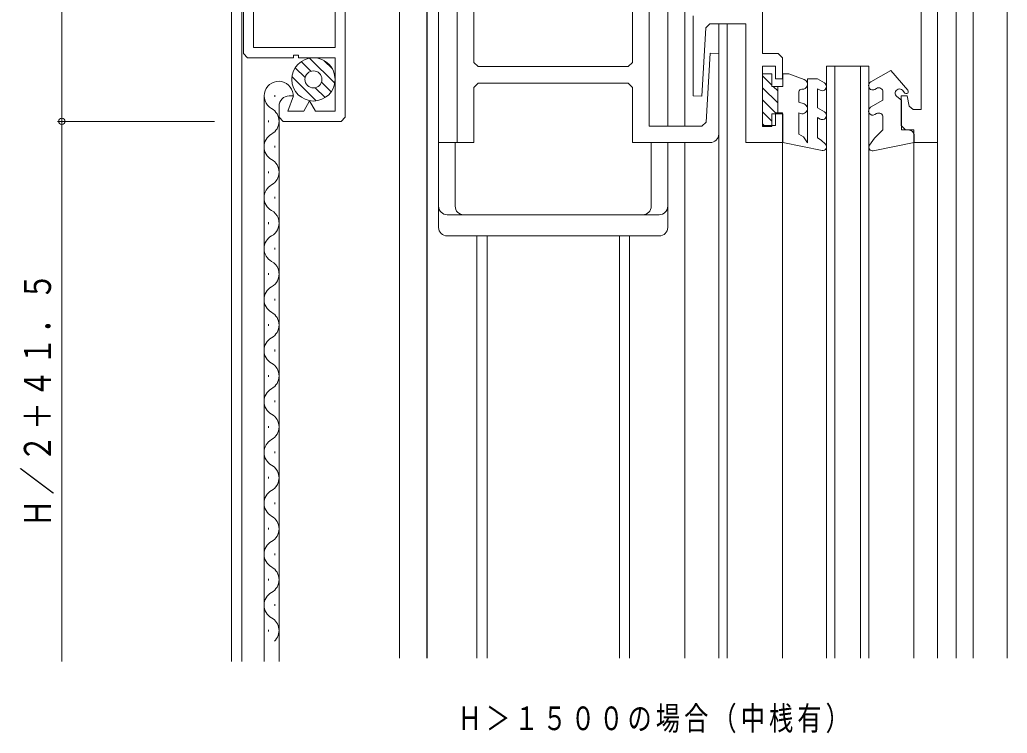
# Model space of a CAD drawing. Units: millimetres on the paper. Extents: x -397 to 397, y -282 to 282.
# Drawn here: x -187.3 to -70.9, y -71.8 to 12.2 of the extents above; entities that cross this region are included whole.
import ezdxf

# ---------------------------------------------------------------- set-up
doc = ezdxf.new("R2010")
doc.units = ezdxf.units.MM
doc.layers.add('0-2_USER1', color=7, linetype='Continuous')
for name, color, linetype, lineweight in [('0-3_YKK_11', 7, 'Continuous', 18), ('0-4_YKK_12', 2, 'Continuous', 18), ('0-6_YKK_13', 4, 'Continuous', 18), ('0-7_YKK_D', 6, 'Continuous', 18)]:
    doc.layers.add(name, color=color, linetype=linetype, lineweight=lineweight)
doc.styles.add('ＭＳ ゴシック', font='')
doc.styles.get('ＭＳ ゴシック').set_extended_font_data('MS Gothic')

msp = doc.modelspace()

# ---------------------------------------------------------------- linework, layer by layer
at = {"layer": '0-3_YKK_11'}
for p, q in [((-135.702, 37.775), (-135.702, -2.225)), ((-79.102, -2.225), (-79.102, 37.775)), ((-113.102, -0.275), (-113.102, 35.89)), ((-148.903, 34.78), (-148.903, 0.78)), ((-160.903, 8.28), (-160.903, 27.28)), ((-159.703, 26.58), (-159.703, 8.98)), ((-81.052, 22.325), (-81.052, 1.675)), ((-133.752, 7.225), (-133.752, 19.325)), ((-115.052, 19.325), (-115.052, 7.225)), ((-150.103, 8.98), (-150.103, 14.547)), ((-99.752, 8.275), (-99.752, 14.975)), ((-107.902, 12.725), (-107.902, 3.275)), ((-106.43, 11.304), (-105.93, 11.775)), ((-105.93, 11.775), (-101.702, 11.775)), ((-101.702, 11.775), (-101.702, -2.225)), ((-106.902, 3.251), (-106.43, 11.304)), ((-160.403, 7.78), (-160.903, 8.28)), ((-159.703, 8.98), (-150.103, 8.98)), ((-105.901, 8.299), (-106.374, 0.196)), ((-104.902, 8.275), (-105.901, 8.299)), ((-104.902, -1.225), (-104.902, 8.275)), ((-97.902, 8.275), (-99.752, 8.275)), ((-97.402, 7.775), (-97.902, 8.275)), ((-155.003, 7.78), (-160.403, 7.78)), ((-155.003, 8.08), (-155.003, 7.78)), ((-154.403, 8.08), (-155.003, 8.08)), ((-154.403, 7.78), (-154.403, 8.08)), ((-150.103, 7.78), (-154.403, 7.78)), ((-150.103, 1.48), (-150.103, 7.78)), ((-133.252, 6.725), (-133.752, 7.225)), ((-115.052, 7.225), (-115.552, 6.725)), ((-97.402, 5.275), (-97.402, 7.775)), ((-115.552, 6.725), (-133.252, 6.725)), ((-99.752, 6.775), (-98.202, 6.775)), ((-99.752, -0.225), (-99.752, 6.775)), ((-98.202, 6.775), (-98.202, 5.275)), ((-133.752, 4.275), (-133.252, 4.775)), ((-133.252, 4.775), (-115.552, 4.775)), ((-115.552, 4.775), (-115.052, 4.275)), ((-98.202, 5.275), (-97.402, 5.275)), ((-133.752, -2.225), (-133.752, 4.275)), ((-115.052, 4.275), (-115.052, -2.225)), ((-155.018, 3.28), (-155.673, 1.48)), ((-155.503, 3.28), (-155.018, 3.28)), ((-153.796, 1.48), (-153.103, 2.68)), ((-153.103, 2.68), (-152.411, 1.48)), ((-107.902, 3.275), (-106.902, 3.251)), ((-83.402, 3.275), (-83.402, -0.225)), ((-82.702, 3.275), (-83.402, 3.275)), ((-82.478, 2.083), (-82.702, 3.275)), ((-156.703, 0.78), (-156.703, 2.08)), ((-155.673, 1.48), (-153.796, 1.48)), ((-152.411, 1.48), (-150.103, 1.48)), ((-98.202, 1.275), (-98.202, -0.225)), ((-97.402, 1.275), (-98.202, 1.275)), ((-97.402, -2.225), (-97.402, 1.275)), ((-81.987, 1.675), (-82.478, 2.083)), ((-81.052, 1.675), (-81.987, 1.675)), ((-156.203, 0.28), (-156.703, 0.78)), ((-149.403, 0.28), (-156.203, 0.28)), ((-148.903, 0.78), (-149.403, 0.28)), ((-106.374, 0.196), (-106.874, -0.275)), ((-106.874, -0.275), (-113.102, -0.275)), ((-98.202, -0.225), (-99.752, -0.225)), ((-83.402, -0.225), (-82.902, -0.725)), ((-82.902, -0.725), (-81.902, -0.725)), ((-81.902, -0.725), (-81.902, -2.225)), ((-135.702, -2.225), (-133.752, -2.225)), ((-115.052, -2.225), (-105.902, -2.225)), ((-101.702, -2.225), (-97.402, -2.225)), ((-81.902, -2.225), (-79.102, -2.225))]:
    msp.add_line(p, q, dxfattribs=at)
for centre, radius, start, end in [((-155.503, 2.08), 1.2, 90, 180), ((-105.902, -1.225), 1, 270, 0)]:
    msp.add_arc(centre, radius, start, end, dxfattribs=at)
at = {"layer": '0-4_YKK_12'}
for p, q in [((-142.504, -62.974), (-142.504, 94.018)), ((-139.302, -62.974), (-139.302, 94.018)), ((-139.252, -62.974), (-139.252, 94.018)), ((-137.902, -4.245), (-137.902, 94.018)), ((-74.902, -62.974), (-74.902, 94.018)), ((-70.902, -62.974), (-70.902, 94.018)), ((-162.304, 47.609), (-162.304, -63.359)), ((-161.104, 47.609), (-161.104, -63.359)), ((-76.902, 37.775), (-76.902, -62.974)), ((-110.902, 34.973), (-110.902, -0.275)), ((-108.902, -0.275), (-108.902, 33.623)), ((-139.252, -62.974), (-139.252, 20.255)), ((-104.902, -62.974), (-104.902, 11.775)), ((-103.902, -62.974), (-103.902, 11.775)), ((-92.202, 6.775), (-87.202, 6.775)), ((-92.202, 6.775), (-92.202, -62.974)), ((-91.202, 6.775), (-91.202, -62.974)), ((-88.202, 6.775), (-88.202, -62.974)), ((-87.202, 6.775), (-87.202, -62.974)), ((-158.464, 3.266), (-158.464, -63.359)), ((-157.204, 3.184), (-157.204, 3.384)), ((-156.704, 2.331), (-156.704, -63.359)), ((-157.964, 0.184), (-157.964, 0.384)), ((-108.902, -62.974), (-108.902, -2.225)), ((-97.402, -62.974), (-97.402, -2.225)), ((-81.902, -62.974), (-81.902, -2.225)), ((-79.102, -62.974), (-79.102, -2.225)), ((-157.204, -2.816), (-157.204, -2.616)), ((-157.964, -5.816), (-157.964, -5.616)), ((-157.204, -8.816), (-157.204, -8.616)), ((-157.964, -11.816), (-157.964, -11.616)), ((-133.402, -62.974), (-133.402, -13.225)), ((-132.202, -62.974), (-132.202, -13.225)), ((-116.602, -62.974), (-116.602, -13.225)), ((-115.402, -62.974), (-115.402, -13.225)), ((-157.204, -14.816), (-157.204, -14.616)), ((-157.964, -17.816), (-157.964, -17.616)), ((-157.204, -20.816), (-157.204, -20.616)), ((-157.964, -23.816), (-157.964, -23.616)), ((-157.204, -26.816), (-157.204, -26.616)), ((-157.964, -29.816), (-157.964, -29.616)), ((-157.204, -32.816), (-157.204, -32.616)), ((-157.964, -35.816), (-157.964, -35.616)), ((-157.204, -38.816), (-157.204, -38.616)), ((-157.204, -38.816), (-157.204, -38.616)), ((-157.964, -41.816), (-157.964, -41.616)), ((-157.964, -41.816), (-157.964, -41.616)), ((-157.204, -44.816), (-157.204, -44.616)), ((-157.964, -47.816), (-157.964, -47.616)), ((-157.204, -50.816), (-157.204, -50.616)), ((-157.964, -53.816), (-157.964, -53.616)), ((-157.204, -56.816), (-157.204, -56.616)), ((-157.964, -59.816), (-157.964, -59.616))]:
    msp.add_line(p, q, dxfattribs=at)
for centre, start, end in [((-156.745, 3.284), 356.61443, 240.80063), ((-158.422, 0.284), 299.19064, 60.80936), ((-156.745, -2.716), 119.19937, 240.80063), ((-158.422, -5.716), 299.19064, 60.80936), ((-156.745, -8.716), 119.19937, 240.80063), ((-158.422, -11.716), 341.01219, 60.80936), ((-158.422, -11.716), 299.19064, 7.11393), ((-156.745, -14.716), 119.19937, 240.80063), ((-158.422, -17.716), 341.01219, 60.80936), ((-158.422, -17.716), 299.19064, 7.11393), ((-156.745, -20.716), 119.19937, 240.80063), ((-158.422, -23.716), 299.19064, 60.80936), ((-156.745, -26.716), 119.19937, 240.80063), ((-158.422, -29.716), 299.19064, 60.80936), ((-156.745, -32.716), 119.19937, 240.80063), ((-158.422, -35.716), 299.19064, 60.80936), ((-156.745, -38.716), 119.19937, 240.80063), ((-156.745, -38.716), 119.19937, 240.80063), ((-158.422, -41.716), 312.93344, 60.80936), ((-158.422, -41.716), 299.19064, 60.80936), ((-156.745, -44.716), 119.19937, 240.80063), ((-158.422, -47.716), 299.19064, 60.80936), ((-156.745, -50.716), 119.19937, 240.80063), ((-158.422, -53.716), 299.19064, 60.80936), ((-156.745, -56.716), 119.19937, 240.80063), ((-158.422, -59.716), 312.93344, 60.80936)]:
    msp.add_arc(centre, 1.718, start, end, dxfattribs=at)
at = {"layer": '0-6_YKK_13'}
for p, q in [((-152.965, 6.177), (-154.108, 7.32)), ((-150.144, 4.769), (-153.111, 7.736)), ((-150.419, 6.46), (-151.419, 7.46)), ((-153.632, 5.429), (-154.802, 6.599)), ((-99.752, -0.325), (-99.752, 5.875)), ((-99.752, 5.875), (-98.652, 5.875)), ((-98.652, 4.375), (-98.652, 5.875)), ((-94.837, 5.218), (-96.642, 5.875)), ((-84.638, 6.275), (-86.988, 4.918)), ((-82.625, 3.963), (-84.638, 6.275)), ((-152.317, 2.7), (-155.181, 5.563)), ((-150.559, 3.771), (-151.702, 4.914)), ((-99.752, 5.661), (-98.652, 4.561)), ((-94.442, 5.275), (-93.242, 5.275)), ((-94.442, -2.234), (-94.442, 5.275)), ((-92.452, 4.819), (-93.242, 5.275)), ((-151.281, 3.078), (-152.451, 4.248)), ((-99.752, 4.247), (-97.952, 2.447)), ((-98.652, 4.375), (-97.352, 4.375)), ((-98.466, 4.375), (-97.952, 3.861)), ((-97.952, 1.175), (-97.952, 4.375)), ((-93.242, 1.875), (-93.242, 4.12)), ((-92.952, 3.953), (-93.242, 4.12)), ((-86.496, 4.048), (-86.302, 4.16)), ((-85.552, 2.775), (-85.552, 3.726)), ((-83.258, 3.949), (-82.979, 3.609)), ((-99.752, 2.833), (-98.095, 1.175)), ((-86.996, 1.942), (-85.552, 2.775)), ((-83.352, 2.775), (-83.912, 3.195)), ((-83.352, 2.775), (-83.352, -0.725)), ((-99.752, 1.418), (-98.652, 0.318)), ((-98.652, -0.325), (-98.652, 1.175)), ((-98.652, 1.175), (-97.352, 1.175)), ((-97.352, -2.225), (-97.352, 1.175)), ((-95.247, 1.212), (-95.442, 1.282)), ((-95.442, -1.225), (-95.442, 1.282)), ((-92.452, 1.419), (-93.242, 1.875)), ((-86.496, 1.076), (-86.302, 1.188)), ((-99.752, 0.004), (-99.423, -0.325)), ((-93.242, 0.721), (-92.952, 0.553)), ((-93.242, -1.68), (-93.242, 0.721)), ((-85.552, -0.725), (-85.552, 0.755)), ((-98.652, -0.325), (-99.752, -0.325)), ((-86.53, -1.694), (-85.552, -0.725)), ((-83.353, -0.725), (-82.553, -0.725)), ((-137.902, -12.225), (-137.902, -2.225)), ((-137.902, -2.225), (-134.052, -2.225)), ((-135.952, -9.725), (-135.952, -2.225)), ((-112.852, -9.725), (-112.852, -2.225)), ((-97.352, -2.225), (-92.713, -3.138)), ((-93.242, -1.68), (-92.818, -1.925)), ((-92.818, -1.925), (-92.327, -2.415)), ((-87.124, -2.532), (-86.53, -1.694)), ((-81.852, -2.225), (-86.7, -3.188)), ((-81.852, -1.425), (-81.852, -2.225)), ((-111.902, -10.725), (-136.902, -10.725)), ((-111.902, -13.225), (-136.902, -13.225))]:
    msp.add_line(p, q, dxfattribs=at)
for points in [[(-97.352, 4.375), (-97.352, 5.875), (-96.642, 5.875)], [(-94.837, 2.339), (-95.442, 2.559), (-95.442, 3.76)], [(-114.752, -2.225), (-110.902, -2.225), (-110.902, -12.225)], [(-94.442, -2.234), (-94.902, -1.536), (-95.442, -1.225)]]:
    msp.add_lwpolyline(points, dxfattribs=at)
for radius in [2.55, 1]:
    msp.add_circle((-152.653, 5.227), radius, dxfattribs=at)
for centre, radius, start, end in [((-95.042, 4.654), 0.6, 263.61829, 69.99797), ((-92.702, 4.386), 0.5, 239.98981, 60.00683), ((-86.746, 4.481), 0.5, 119.02557, 300.0117), ((-95.142, 3.76), 0.3, 83.62636, 180), ((-86.052, 3.727), 0.5, 359.97202, 120.01891), ((-83.612, 3.595), 0.5, 45, 233.1357), ((-82.802, 3.786), 0.25, 224.96046, 45), ((-95.042, 1.775), 0.6, 249.9966, 70.0032), ((-92.702, 0.986), 0.5, 240.0038, 60.00683), ((-86.746, 1.509), 0.5, 120.00716, 299.99166), ((-86.052, 0.755), 0.5, 359.97204, 119.99843), ((-82.553, -1.425), 0.7, 359.98003, 90), ((-92.63, -2.718), 0.428, 258.86224, 44.99856), ((-86.782, -2.775), 0.42, 144.66347, 281.2357), ((-136.902, -9.725), 1, 180, 270), ((-134.952, -9.725), 1, 180, 270), ((-113.852, -9.725), 1, 270, 0), ((-111.902, -9.725), 1, 270, 0), ((-136.902, -12.225), 1, 180, 270), ((-111.902, -12.225), 1, 270, 0)]:
    msp.add_arc(centre, radius, start, end, dxfattribs=at)
at = {"layer": '0-7_YKK_D'}
for p, q in [((-182.304, 35.28), (-182.304, 0.28)), ((-164.304, 0.28), (-182.804, 0.28)), ((-164.304, 0.28), (-182.804, 0.28)), ((-182.304, 0.28), (-182.304, -63.359))]:
    msp.add_line(p, q, dxfattribs=at)
for start, end in [(0, 180), (0, 180), (180, 0), (180, 0)]:
    msp.add_arc((-182.304, 0.28), 0.375, start, end, dxfattribs=at)

# ---------------------------------------------------------------- texts
at = {"layer": '0-2_USER1', "insert": (-135.652, -71.809), "char_height": 2.786, "attachment_point": 7, "style": 'ＭＳ ゴシック'}
msp.add_mtext('\\T1.17;\\W0.75;Ｈ＞１５００の場合（中桟有）', dxfattribs=at)
at = {"layer": '0-7_YKK_D', "color": 7, "insert": (-183.204, -47.521), "char_height": 3.189, "attachment_point": 7, "rotation": 90, "style": 'ＭＳ ゴシック'}
msp.add_mtext('\\T1.17;\\W0.75;Ｈ／２＋４１．５', dxfattribs=at)

doc.saveas('drawing.dxf')
